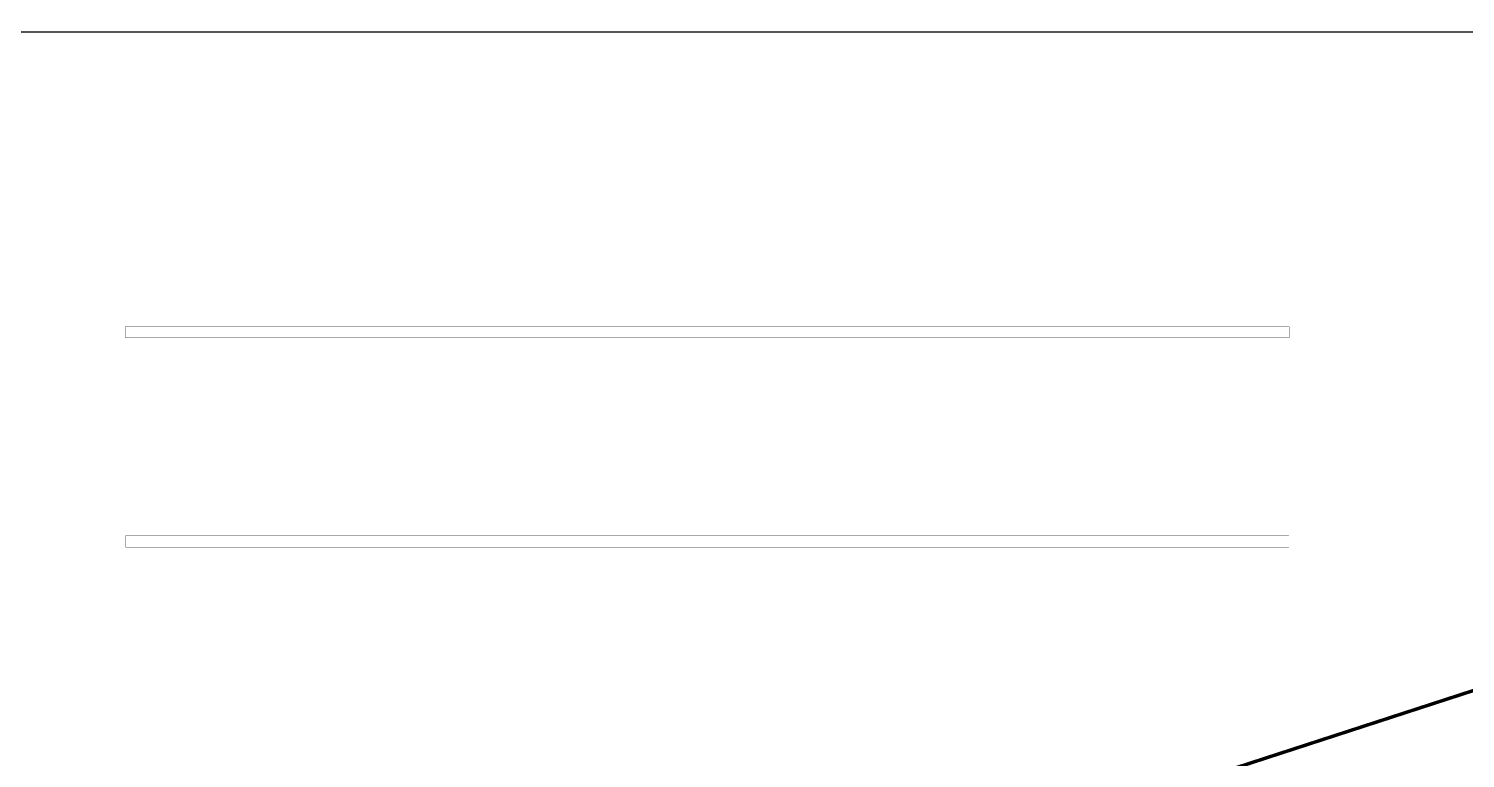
# Model space of a CAD drawing. Extents: x 0 to 840, y 0 to 273.
# Drawn here: x 443.5 to 542.9, y 172.1 to 222.6 of the extents above; entities that cross this region are included whole.
import ezdxf

# ---------------------------------------------------------------- set-up
doc = ezdxf.new("R2010")
doc.units = 0
doc.linetypes.add('1', pattern=[60.929508, 30.464754, -30.464754])
doc.layers.get('0').update_dxf_attribs({"linetype": 'CONTINUOUS'})
doc.layers.add('DS-定制柜体', color=7, linetype='CONTINUOUS')
doc.layers.add('图框', color=7, linetype='CONTINUOUS')

msp = doc.modelspace()

# ---------------------------------------------------------------- linework, layer by layer
at = {"color": 7, "linetype": '1', "const_width": 0.239}
msp.add_lwpolyline([(0, 0), (840.158, 273.254)], dxfattribs=at)
msp.add_lwpolyline([(0, 0), (840.158, 273.254)], dxfattribs=at)
at = {"layer": 'DS-定制柜体', "color": 7, "const_width": 0.0144}
for points in [[(450.159, 201.953), (450.159, 201.17)], [(530.722, 201.953), (450.159, 201.953)], [(530.722, 201.17), (530.722, 201.953)], [(450.159, 201.562), (450.159, 201.562)], [(450.159, 201.541), (450.159, 201.541)], [(450.159, 201.483), (450.159, 201.483)], [(450.159, 201.405), (450.159, 201.405)], [(450.159, 201.294), (450.159, 201.294)], [(450.159, 201.248), (450.159, 201.248)], [(450.159, 201.17), (530.722, 201.17)], [(530.722, 201.562), (530.721, 201.562)], [(530.722, 201.541), (530.721, 201.541)], [(530.722, 201.483), (530.721, 201.483)], [(530.721, 201.405), (530.722, 201.405)], [(530.721, 201.294), (530.722, 201.294)], [(530.721, 201.248), (530.722, 201.248)], [(450.159, 187.462), (450.159, 186.679)], [(530.718, 187.462), (450.159, 187.462)], [(450.159, 187.07), (450.159, 187.07)], [(450.159, 187.049), (450.159, 187.049)], [(450.159, 186.992), (450.159, 186.992)], [(530.718, 187.07), (530.718, 187.07)], [(530.718, 187.049), (530.718, 187.049)], [(530.718, 186.992), (530.718, 186.992)], [(530.718, 186.679), (530.718, 187.462)], [(450.159, 186.914), (450.159, 186.914)], [(450.159, 186.803), (450.159, 186.803)], [(450.159, 186.757), (450.159, 186.757)], [(450.159, 186.679), (530.718, 186.679)], [(530.718, 186.914), (530.718, 186.914)], [(530.718, 186.803), (530.718, 186.803)], [(530.718, 186.757), (530.718, 186.757)]]:
    msp.add_lwpolyline(points, dxfattribs=at)
at = {"layer": '图框', "color": 7}
msp.add_lwpolyline([(347.245, 6.104), (347.245, 222.351), (641.777, 222.351), (641.777, 6.104), (347.245, 6.104)], dxfattribs=at)

doc.saveas('drawing.dxf')
